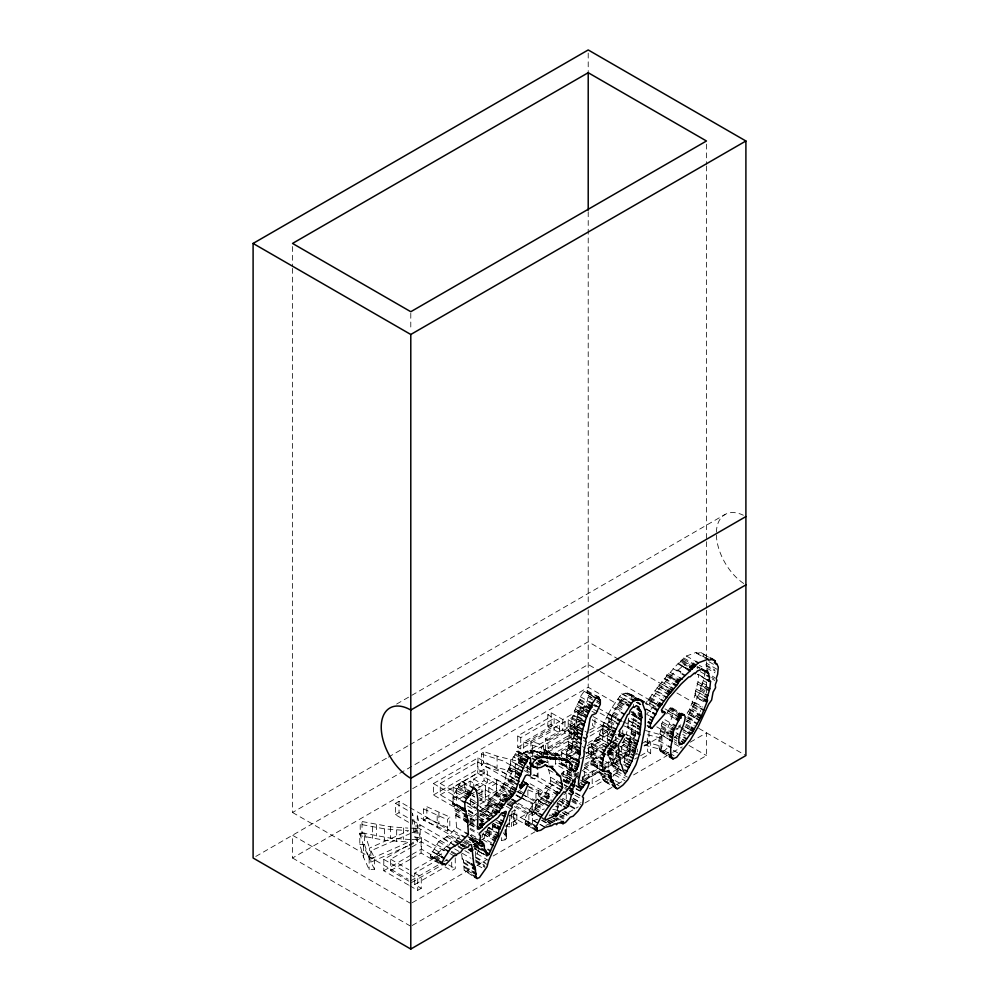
<?xml version="1.0" encoding="UTF-8"?>
<svg xmlns="http://www.w3.org/2000/svg" width="999" height="999" viewBox="0 0 999 999"><rect width="100%" height="100%" fill="white"/><g stroke="black" fill="none" stroke-linecap="round" stroke-linejoin="round"><path stroke-width="0.75" stroke-dasharray="5 3.75" d="M523.089 762.387L513.886 757.067L516.408 751.385L518.244 751.123L518.731 751.935L518.931 767.482L517.994 768.88L515.272 767.994L513.636 768.93L507.892 780.531L513.149 783.566M518.281 773.676L509.078 768.356L507.155 771.365L504.433 782.192L502.797 786.051L500.961 787.449L500.961 788.998L510.164 794.305M629.795 762.324L623.226 758.528L627.185 749.325L627.185 746.415L628.121 745.641L631.043 734.128L633.378 719.804L632.979 711.688L637.399 714.073M471.903 875.486L464.185 870.241L463.299 859.889M573.863 759.065L566.158 754.27L568.381 745.841C568.781 730.893 571.216 715.521 578.533 702.322L579.969 700.399L580.357 696.69L584.128 691.32L586.65 690.371L595.841 695.679M592.22 698.114L588.286 695.828L588.473 693.256L587.037 692.831L587.337 690.771M506.368 838.548L506.505 825.561L506.368 838.548L505.044 839.822L501.66 840.496L497.777 839.847M615.646 717.969L608.129 714.385L602.784 725.411L599.313 734.327L599.812 734.839L594.567 740.559L591.296 746.216L593.131 747.215L591.096 751.81L590.609 759.814L598.488 764.372M674.525 718.356L666.633 713.81L668.069 711.088L669.005 711.176L668.768 709.44L670.104 707.866L672.427 708.116L673.363 709.927C673.201 719.779 664.61 727.959 667.582 737.961M703.521 698.476L695.042 693.693L697.964 681.942L698.713 674.6L697.377 674.288L705.257 678.833M578.034 731.131L575.412 729.607L574.675 727.809L575.811 725.898L578.334 711.413L580.157 708.229L584.128 706.693L587.337 700.836L588.286 695.828M568.98 782.03L566.358 780.506L567.494 778.196L566.545 777.484L568.181 766.932M461.85 809.452L452.659 804.145L452.51 802.684L462.35 807.617M607.842 779.944L600.948 775.386L601.148 773.738L599.125 771.653L599.125 766.62M479.67 811.575L484.677 807.367L484.877 805.768L487.012 805.569L493.581 809.365M563.136 775.224L563.636 771.39L575.461 778.221M599.999 769.355L590.809 764.048L591.296 760.214M665.759 690.097L658.666 686.001L666.433 676.485L666.633 675.062L670.304 672.364L678.221 663.336L680.444 662.287L688.336 666.832M611.076 731.855L607.142 729.582L608.129 726.273L607.142 724.5L610.901 719.18L615.659 707.916L617.282 706.98L618.468 703.321L621.64 699.662L626.897 702.697M618.868 766.932L616.008 772.826L612.812 776.498M680.843 671.54L676.985 670.054L669.405 677.11L656.73 691.683L649.612 703.171L650.349 705.669L653.271 705.631L653.071 707.005L646.753 713.885M513.848 785.052L508.591 782.017L508.791 780.706L507.892 780.531M703.646 701.685L696.778 697.489L699.799 693.181L701.236 685.314L702.122 684.802L706.068 687.075M570.017 760.564L571.94 745.903L576.485 747.839M716.995 669.268L706.48 663.199L705.794 667.544L714.984 672.851M628.883 755.856L621.003 751.298L623.226 741.782L624.862 737.699L632.742 742.257M572.539 745.554L572.14 743.668L574.375 735.239L573.776 732.329L575.412 729.607M680.444 662.287L680.444 661.251L686.438 656.018L696.141 652.422L704.02 656.98L703.259 654.133L700.936 652.572L696.778 653.371L696.141 652.422M536.95 814.572L533.041 811.463L534.128 809.115L538.985 801.111L552.097 784.964L553.284 785.714L557.442 780.619M619.48 766.882L610.901 761.937L609.665 757.841L608.528 756.955L618.269 761.962M668.131 739.023L659.952 733.953L661.788 723.526L663.91 719.155L671.803 723.701M666.82 755.356L660.252 751.56C658.079 746.153 658.691 739.972 660.252 734.465M636.013 727.384L628.121 722.839L628.821 717.294L636.7 721.852M487.25 864.522L475.424 857.691L479.383 848.263M702.122 684.802L705.094 673.601L704.357 671.565M491.558 814.66C490.809 812 498.651 800.411 491.171 806.081L489.935 805.993L486.063 810.913L477.26 817.881M534.415 829.457L525.224 824.15L525.424 821.116L524.475 819.542L529.083 810.201L546.603 786.25L547.489 786.363L549.825 783.366L550.761 780.706L550.461 777.16L548.638 769.767L546.703 767.594M453.146 802.309L452.959 795.741L457.117 788.536L458.404 788.024L467.594 793.331M609.665 732.067L606.006 738.761L606.743 739.36M628.121 722.839L627.934 727.984L626.098 734.527L633.978 739.073M478.359 843.443L473.101 840.409L472.502 838.636L477.759 841.67M481.868 837.624L483.841 832.142M695.017 717.669L687.125 713.124L689.46 709.665L695.641 693.918L695.042 693.693M507.055 796.003L504.433 794.48L500.961 797.277L499.875 799.45L505.831 803.458M542.844 763.273L540.422 761.413L541.008 759.527L538.985 759.327L545.554 763.124M509.078 768.356L513.436 756.593L522.639 761.9M567.295 755.269L566.545 757.529L575.749 762.836M557.205 810.214L558.291 806.942L558.291 801.248M631.043 698.176L632.08 695.004L630.844 695.142L630.656 694.23L629.707 694.892L629.02 693.518L627.384 693.144L621.64 693.781L612.187 707.23L608.528 713.636L609.065 714.185M452.659 804.145L453.346 803.458L454.046 804.145L454.533 808.428L455.482 809.365L454.982 810.738L462.05 814.822M644.367 745.054L660.888 749.45L660.888 738.074L661.962 735.102L644.967 730.356M660.888 749.45L661.962 746.478L661.962 735.102M491.82 843.044L483.941 838.486L488.099 828.034L494.667 831.83M654.994 709.14L645.791 703.833L645.791 703.034L658.666 686.001M483.928 854.37L474.737 849.063L474.138 843.805L472.502 841.832L473.101 840.409M508.591 782.017L514.385 776.223L516.008 777.734M692.582 720.391L687.324 717.357L697.077 697.889M617.045 760.851L613.423 767.394L621.316 771.94M440.222 863.086L431.031 857.779L430.332 855.831L432.167 851.523L439.235 855.369M500.574 800.424L497.552 805.369M563.636 771.39L561.301 774.163L572.34 780.531M676.585 729.607L679.857 726.698L681.88 723.064M458.404 788.024L458.204 786.65L461.663 781.33L469.967 785.788M480.731 821.952L482.205 819.055L484.877 820.191M432.654 851.585L438.648 841.72L448.601 835.751L456.568 827.597L455.681 815.147L456.368 813.885L455.482 811.026M500.062 805.968L490.871 800.649L490.122 798.738L492.057 798.076L495.716 793.056L497.352 792.682L500.961 788.998M577.097 736.5L577.709 729.707L573.988 726.86L547.952 740.696L547.952 752.072L573.988 738.236L573.988 726.86M431.031 857.779L432.654 856.842L433.554 857.979L442.107 849.038L444.642 848.438M474.737 849.063L477.06 847.726L478.696 844.093M549.125 815.946L549.825 814.747L553.758 817.02M677.772 733.84L674.263 738.436L676.885 739.959M410.539 833.416L370.829 850.798L374.588 857.866L374.588 869.242L369.143 869.592L363.461 857.092L359.802 844.617L359.802 833.241L364.473 832.991L364.473 844.367L369.53 859.477L408.678 842.07L384.603 840.259L360.227 835.676L360.227 824.3L362 821.528L390.434 826.76L407.829 828.096M360.227 835.676L362 832.904L362 821.528M456.168 840.346L457.704 837.974L459.34 837.724L463.286 839.997M609.065 756.643L607.829 753.021L608.129 750.499L606.942 750.736L616.146 756.043M487.012 805.569L488.836 801.822L490.871 800.649M523.201 759.877L520.566 758.353L520.566 757.279C523.776 748.75 535.002 748.888 540.821 754.507M448.801 845.466L451.323 841.895L454.533 840.496M465.334 871.702L467.657 870.703L469.68 867.931M559.477 763.736L561.5 762.786L562 764.622L563.636 764.759L565.259 762.736M678.221 670.029L682.579 666.196L683.266 666.882L685.489 664.173L689.847 662.512L692.419 663.598M514.148 778.608L503.359 772.377L481.431 765.409L481.431 754.033L483.541 751.46L497.102 756.156L522.452 762.437M481.431 765.409L483.541 762.836L483.541 751.46M541.458 757.642L541.458 747.689L543.543 745.192L530.906 741.295L530.906 752.672L537.924 754.844M535.564 751.473L538.985 752.185L540.422 751.36L541.758 752.409L545.367 751.648L551.935 755.431M660.252 751.56L660.888 750.848L667.469 754.632M447.39 831.056L447.39 819.679L449.812 817.082L426.848 806.717L423.638 808.965L423.638 820.354L447.39 831.056L449.812 828.458L449.812 817.082M467.457 826.685L474.338 820.029M660.888 750.848L661.188 752.097L664.859 750.449L668.793 752.722M664.859 750.449L666.995 748.326M512.25 786.425L509.478 791.57L504.932 795.229L504.433 794.48M477.26 813.086L470.179 818.718L470.379 820.204L475.636 823.238M602.584 776.91L602.934 779.32L605.307 781.905L608.528 779.769M621.64 699.662L622.34 700.636L624.462 698.838L627.097 700.349M569.817 782.741L568.181 784.028L569.13 782.055L567.981 780.594L566.358 780.506M423.638 820.354L426.848 818.106L426.848 806.717M525.224 824.15L528.883 823.463L533.241 820.541L538.985 823.688M481.268 846.428L469.43 839.61L469.43 838.81L472.015 837.087L478.583 840.883M511.451 812.112L514.822 809.914L516.845 812.437L516.845 823.813L509.328 826.91L507.23 826.56L507.23 822.302M514.822 809.914L514.822 821.29L511.451 823.488L507.904 823.139M396.64 704.07L724.999 514.497M292.52 268.369L292.52 812.474L387.025 757.916M388.386 757.13L408.628 745.441M409.99 744.667L588.211 641.77L619.118 659.615M255.794 856.443L588.211 664.522L598.988 670.754M410.789 903.521L292.52 835.239L292.52 858.004L411.338 789.41M412.687 788.623L588.211 687.287L624.5 708.241M551.198 712.799L551.111 728.021L547.814 726.123L547.814 714.747L551.198 712.799L562.824 719.517L587.762 705.132M408.554 822.277L395.479 814.734L395.479 803.346L399.026 801.298L408.441 806.73M461.251 811.051L433.416 794.979L433.416 783.591L477.972 757.879L516.158 779.932M517.719 735.926L520.741 737.674L554.133 718.393L559.452 721.465L559.452 732.841L554.133 729.769L520.741 749.05L517.719 747.302L517.719 735.926L551.111 716.645L547.814 714.747M460.514 806.518L440.247 794.829L440.247 783.441L477.709 761.825L511.963 781.593M547.814 726.123L551.198 724.175L562.824 730.893L583.816 718.781M395.479 814.734L399.026 812.686L411.126 819.667M523.688 742.12L532.392 745.291L532.392 756.68L523.688 753.496L523.688 742.12L559.452 721.465M433.416 794.979L477.972 769.255L515.172 790.733M517.719 747.302L551.111 728.021M530.906 741.295L564.947 721.64L571.178 725.237L571.178 736.613L545.354 750.274L547.952 752.072M578.708 732.654L574.6 734.839L568.194 731.143L568.194 719.767L584.802 710.177M462.699 796.802L456.468 800.399L453.184 798.501L453.184 787.112L484.065 769.292L487.35 771.178L487.35 782.567L477.447 788.286M440.247 794.829L477.709 773.201L509.328 791.458M453.184 787.112L456.468 789.01L470.179 781.093L481.943 787.886L481.943 799.275L479.445 800.711M473.726 789.01L473.726 779.045L487.35 771.178M523.688 753.496L559.452 732.841M530.906 752.672L564.947 733.016L571.178 736.613M568.194 731.143L580.968 723.776M453.184 798.501L465.272 791.52M474.662 786.088L484.065 780.669L487.35 782.567M522.352 759.902L521.753 760.251L520.566 758.353M544.405 753.945L544.405 749.687L577.097 730.806M470.704 794.38L474.45 792.219M475.699 791.495L481.943 787.886M473.726 779.045L485.489 785.838L496.653 779.395L511.5 787.974M544.405 749.687L547.215 751.31L580.431 732.13M478.821 793.493L485.239 789.784L506.393 802.01M498.039 804.47L488.786 799.125L488.786 787.736L496.391 783.341L511.001 791.782M555.432 758.391L555.432 752.709L576.623 740.471M589.86 732.829L603.096 725.187L611.138 729.832M553.558 755.781L577.097 742.182M561.488 756.767L561.488 752.509L579.17 742.294M590.034 736.026L602.659 728.733L607.642 731.605L607.642 741.558M470.704 798.651L470.704 805.768L478.196 801.435M477.647 792.694L485.489 797.227L496.653 790.783L510.152 798.576M544.405 761.063L547.215 762.687L551.198 760.389M559.178 755.781L577.772 745.042M408.591 885.077L383.803 870.766L383.803 859.39L407.942 845.454M409.278 844.679L421.353 837.711L444.83 851.26M480.107 804.133L485.239 801.173L497.14 808.041M488.786 799.125L496.391 794.729L503.596 798.8M561.488 752.509L566.458 755.381L575.299 750.274M607.642 731.605L588.698 742.544L588.698 753.92L583.716 751.048M555.432 759.814L555.432 764.085L559.403 761.787M566.021 757.966L575.299 752.622M587.212 745.741L603.096 736.563L603.096 725.187M408.841 881.13L390.634 870.616L390.634 859.24L410.502 847.764M411.825 847.002L421.091 841.658L441.895 853.67L411.438 871.24M599.35 757.155L596.828 758.616L591.508 755.544L591.508 744.168L610.451 733.229M575.674 753.408L569.355 757.055L574.6 760.077M569.068 759.515L576.648 755.132M587.512 748.863L602.659 740.109L605.157 741.545M585.963 753.508L593.543 749.138L593.543 760.514L584.702 765.621M591.508 744.168L596.828 747.24L605.669 742.132M383.803 870.766L410.626 855.281M411.963 854.507L421.353 849.088L438.299 858.878M561.488 763.885L566.458 766.757L571.515 763.835M580.357 758.74L584.14 756.555M588.698 753.92L602.584 745.903M586.126 756.668L603.334 746.728M612.599 741.37L617.894 738.323M390.634 870.616L410.502 859.152M411.825 858.391L421.091 853.034L439.298 863.548M585.776 758.953L588.311 757.492L593.543 760.514M591.508 755.544L599.088 751.173M584.777 764.235L600.686 755.044M607.317 751.211L616.608 745.853M621.915 742.794L629.87 738.199L633.878 740.509M606.93 752.784L615.771 747.677L615.771 736.3M584.328 767.744L597.09 760.376L597.09 771.752L584.328 779.12L584.328 767.744L592.195 772.277L599.85 767.869M606.755 754.794L613.136 751.111L613.136 762.487L604.195 767.644M620.391 746.915L629.432 741.695L632.067 743.206M578.171 772.627L574.2 774.924L555.432 764.085M583.478 769.567L598.039 761.163M607.305 755.818L619.218 748.938M573.975 776.335L575.811 775.274L576.298 776.36L577.434 776.223M590.809 764.048L594.967 764.784L597.09 763.561L597.689 765.908M509.328 815.534L516.845 812.437M522.952 798.676L532.255 804.045L535.801 801.997L535.801 813.386L532.255 815.434L508.853 801.835M414.735 873.138L421.266 876.91L421.266 888.298L414.735 884.527L414.735 873.138L439.885 858.616M582.117 777.147L598.039 767.956M604.67 764.123L615.284 758.004M620.591 754.944L629.87 749.575L633.878 751.885M582.292 780.843L582.292 777.996L588.823 774.225L588.823 779.919M605.619 761.5L608.241 763.024L619.73 756.393M617.819 749.912L624.375 753.708L630.844 749.974M641.733 743.681L647.652 740.271L650.674 742.02L650.674 753.396L640.009 759.565M620.391 758.303L616.508 760.539L616.508 749.163M621.678 757.554L629.432 753.071L629.432 741.695M586.65 778.983L602.659 769.742M603.995 768.968L629.333 754.332M644.005 745.866L650.674 742.02M410.789 880.768L439.148 864.397M444.543 861.275L447.252 859.714M472.902 844.904L478.296 841.782M479.657 841.008L494.505 832.429M505.307 826.198L551.211 799.699M578.209 784.103L582.267 781.767M583.616 780.981L599.812 771.628M601.173 770.853L629.52 754.482M644.367 745.903L668.681 731.88M678.134 726.423L680.831 724.862M686.226 721.74L698.376 714.722M411.438 882.629L441.895 865.047M473.264 846.89L475.636 845.529L475.636 856.905L472.09 858.953M514.323 806.58L528.871 814.984L532.417 812.936L532.417 824.312L528.871 826.36L510.364 815.671M563.886 794.58L566.246 793.206M414.735 884.527L445.179 866.945L451.71 870.716L455.257 868.668L455.257 857.292M604.957 773.451L604.957 776.298L592.195 783.666L592.195 772.277M613.349 771.453L619.73 767.769M629.545 762.1L624.375 765.084L624.375 753.708M634.727 759.115L637.312 757.617M640.559 755.744L647.652 751.648L650.674 753.396M589.323 788.823L606.655 778.808M613.336 774.962L621.328 770.341M409.89 885.826L417.719 890.346L421.266 888.298M412.15 902.746L470.204 869.23M476.948 865.334L486.401 859.877M493.156 855.981L535.014 831.805M545.816 825.574L578.209 806.867M584.964 802.971L611.975 787.374M617.37 784.265L622.777 781.143M633.566 774.912L667.332 755.419M672.727 752.297L682.18 746.84M690.284 742.17L706.48 732.816L706.48 755.569L412.15 925.511M568.194 719.767L574.6 723.463L580.082 720.541M545.354 750.274L545.354 738.898L571.178 725.237M577.41 736.463L577.41 725.087L580.107 723.663M589.56 730.032L594.967 727.172L594.967 715.796M444.83 847.464L447.477 846.128M534.328 813.061L544.28 808.915M547.489 752.871L549.525 751.935L549.825 753.646L553.284 752.896L557.23 755.182M411.963 832.804L417.632 830.319L416.196 828.296L409.228 828.134M374.588 869.242L370.829 862.174L407.704 846.041M409.115 845.416L417.632 841.695L417.632 830.319M369.53 859.477L369.53 848.101L408.678 830.693L384.603 828.883L360.227 824.3M533.728 820.654L537.524 819.242M469.43 839.61L472.502 838.636M607.142 729.582L610.551 729.67M554.932 755.381L557.442 754.844L561.388 757.117M553.284 752.896L558.441 755.194M359.802 833.241L363.461 845.716L369.143 858.216L374.588 857.866M359.802 844.617L364.473 844.367M415.072 825.998L420.179 825.998L420.179 837.374L415.072 837.374L412.487 824.537L412.487 813.161L415.072 825.998L415.072 837.374M362 832.904L390.434 838.149L410.626 839.547M412.013 839.572L416.196 839.672L417.632 841.695M626.985 700.062L624.462 698.838M611.588 762.337L611.987 765.246L620.367 769.854M530.494 777.959L538.049 778.97L538.049 769.005M532.792 775.411L537.225 776.048L538.049 778.97M527.872 786.151L538.623 790.721L552.847 794.592M555.569 806.455L558.291 806.942M515.334 775.199L515.334 763.823L521.403 764.997M528.196 789.859L535.963 793.231L551.336 797.664M552.809 809.34L555.744 809.914M483.541 762.836L497.102 767.532L516.508 772.564M660.888 738.074L647.302 734.665L647.302 746.053M644.967 741.733L661.962 746.478M532.392 745.291L541.458 747.689M524.088 795.516L544.418 803.895M481.431 754.033L503.359 761.001L518.194 769.567M520.192 797.364L535.963 804.62L544.193 807.279M492.295 826.822L496.478 828.258M700.486 689.46L706.655 693.019M423.638 808.965L447.39 819.679M426.848 818.106L449.812 828.458M622.752 721.653L635.564 727.097L635.564 738.473M625.599 734.24L634.14 737.874M492.907 823.601L495.579 824.724M484.877 831.568L492.907 834.977M624.15 725.948L634.115 730.219L634.115 741.595M625.574 737.936L632.692 740.983M481.993 833.89L489.51 837.249L489.51 827.297M598.376 708.229L615.846 718.069M600.037 713.074L615.784 721.827M516.508 791.508L522.827 794.854M516.083 795.167L518.818 796.628M700.936 652.572L708.828 657.117M703.259 654.133L708.516 657.167M696.778 653.371L704.67 657.916M709.115 661.8L714.36 664.834M705.794 664.735L714.984 670.054M706.081 665.883L715.284 671.191M686.438 656.018L694.317 660.576M699.288 665.334L701.91 666.845M683.716 657.941L691.595 662.487M697.677 666.633L700.311 668.144M699.6 668.319L696.977 666.795L697.439 669.043M683.466 659.165L691.345 663.723M712.237 676.123L714.872 677.634M682.08 659.964L689.959 664.522M711.663 677.397L714.297 678.908M681.68 660.764L689.572 665.322M700.299 671.69L705.556 674.725M712.237 679.033L714.872 680.556M680.444 661.251L688.336 665.809M698.713 674.6L705.282 678.396M678.221 663.336L687.412 668.656M703.458 677.909L706.093 679.432M682.579 666.196L686.513 668.468M683.266 666.882L687.212 669.155M678.221 664.085L687.412 669.392M703.758 680.881L706.393 682.404M702.122 682.692L707.379 685.726M676.985 670.054L680.918 672.327M697.964 681.942L705.856 686.5M673.001 668.581L680.881 673.139M701.236 685.314L705.182 687.587M696.977 683.541L706.181 688.86M700.736 688.061L707.304 691.857M670.304 672.364L678.184 676.922M699.799 690.609L703.746 692.881M696.041 688.885L703.92 693.443M668.468 673.651L676.348 678.209M699.799 693.181L702.422 694.692M667.582 674.737L675.461 679.295M695.341 690.833L703.234 695.379M670.304 676.598L675.549 679.632M666.633 675.062L674.525 679.607M669.405 677.11L674.662 680.144M666.433 676.485L674.325 681.043M694.555 695.004L702.434 699.562M664.859 678.433L672.739 682.979M696.778 697.489L703.346 701.286M664.11 678.858L671.99 683.416M665.946 681.805L671.203 684.839M661.638 681.892L669.517 686.438M694.954 702.497L702.834 707.042M662.824 684.627L668.081 687.662M620.466 660.389L668.581 688.074M676.91 692.981L701.111 706.942M691.982 703.408L701.173 708.716M694.005 704.695L700.574 708.491M658.865 684.802L666.745 689.36M658.116 686.088L666.008 690.634M692.719 705.893L700.611 710.439M692.719 706.98L700.611 711.525M657.03 687.749L666.233 693.056M691.982 708.778L699.862 713.336M689.46 708.865L698.651 714.173M689.46 709.665L698.651 714.972M657.429 691.283L662.687 694.317M654.907 690.634L663.311 695.479M688.261 711.375L696.153 715.933M655.594 693.381L663.486 697.926M689.647 713.261L696.228 717.057M688.96 714.522L695.529 718.318M651.735 694.23L659.627 698.788M687.824 716.67L694.392 720.454M672.427 708.116L678.995 711.912M670.104 707.866L676.673 711.663M673.363 709.927L677.31 712.2M686.613 717.619L693.181 721.415M670.304 708.316L676.872 712.112M650.149 697.377L658.041 701.922M669.205 708.378L677.097 712.936M649.812 698.264L657.692 702.809M668.768 709.44L677.11 714.198M686.438 719.692L693.006 723.488M648.713 698.888L656.605 703.446M600.299 671.515L656.942 704.22M665.034 708.878L677.16 715.883M686.325 721.178L694.38 725.823M698.726 728.333L745.903 755.569M651.048 701.261L656.306 704.295M668.069 711.088L675.961 715.646M648.026 700.087L655.906 704.645M667.582 712.811L675.461 717.357M649.612 703.171L656.181 706.967M686.026 724.138L689.959 726.423M653.271 705.631L655.893 707.155M685.826 725.349L689.76 727.622M630.656 694.23L634.715 696.515M629.02 693.518L634.278 696.553M645.791 703.034L654.994 708.341M627.384 693.144L633.953 696.94M685.601 726.872L689.535 729.145M629.707 694.892L633.653 697.165M684.877 726.685L688.823 728.958M625.162 693.056L633.041 697.614M637.612 701.972L640.247 703.483M679.857 726.698L686.425 730.494M622.827 693.943L629.395 697.739M637 702.472L640.933 704.745M621.64 693.781L629.532 698.326M636.226 702.309L640.172 704.582M683.965 730.094L686.588 731.618M681.043 728.758L686.301 731.792M646.291 708.928L651.548 711.962M646.49 709.377L651.748 712.412M682.979 731.705L686.912 733.978M669.605 724.263L672.24 725.786M673.551 726.548L678.808 729.582M619.417 696.49L627.297 701.036M663.024 722.352L670.903 726.91M682.754 734.377L685.389 735.888M646.703 714.297L649.325 715.821M622.34 700.636L626.273 702.909M661.788 723.526L669.667 728.071M618.181 698.751L626.061 703.296M676.073 732.742L682.642 736.538M617.282 699.263L625.174 703.808M619.805 701.748L625.062 704.782M661.288 725.811L669.18 730.369M619.617 702.434L626.186 706.231M661.688 727.235L669.567 731.792M676.086 735.501L681.343 738.536M618.468 703.321L625.049 707.117M661.388 728.321L669.268 732.879M631.468 711.513L636.725 714.547M666.882 732.292L669.517 733.815M674.762 736.85L677.397 738.373M631.218 712.125L637.936 715.996M656.755 726.86L668.843 733.853M674.225 736.95L676.91 738.498M689.01 745.491L706.48 755.569M633.566 714.035L637.512 716.308M617.981 705.494L624.55 709.29M660.501 730.207L668.381 734.764M632.142 714.185L637.399 717.22M632.979 714.897L636.925 717.17M631.256 714.235L636.5 717.27M660.701 731.293L668.581 735.851M633.179 715.584L637.112 717.856M674.138 739.572L676.773 741.096M617.282 706.98L623.863 710.776M615.659 707.916L620.903 710.951M587.037 691.52L593.618 695.316M674.15 741.745L676.773 743.268M632.979 718.381L636.925 720.654M659.952 733.953L667.844 738.511M588.473 693.256L592.419 695.541M587.037 692.831L592.295 695.866M612.187 707.23L620.067 711.788M584.128 691.32L593.319 696.628M633.378 719.804L637.312 722.09M674.362 743.756L682.242 748.313M588.873 695.941L591.508 697.464M596.765 700.499L600.699 702.772M597.477 701.148L600.112 702.659M632.479 722.04L636.425 724.312M628.121 720.154L636.013 724.7M588.473 697.489L595.054 701.286M596.366 702.047L600.312 704.32M613.823 712.125L620.391 715.921M628.621 720.666L635.189 724.462M612.936 712.974L619.505 716.77M632.479 724.787L635.114 726.298M658.865 740.646L666.745 745.192M594.929 704.869L598.876 707.142M612.487 714.784L617.744 717.819M580.357 696.69L589.56 701.997M673.326 750.311L678.583 753.346M593.906 704.632L599.163 707.667M608.528 713.636L616.408 718.194M591.708 704.382L597.04 707.454M608.129 714.385L616.008 718.93M627.584 726.298L635.464 730.843M579.77 699.15L588.96 704.457M627.934 727.984L635.814 732.529M579.969 700.399L589.16 705.719M631.343 730.806L635.289 733.091M593.706 709.427L598.763 712.349M610.901 719.18L614.847 721.453M670.104 753.483L674.05 755.756M606.942 717.519L614.822 722.077M663.91 750.536L667.856 752.809M578.533 701.46L587.724 706.768M631.043 732.242L635.289 734.864M578.533 702.322L587.724 707.629M659.265 748.875L667.145 753.421M609.465 720.866L614.722 723.9M630.844 733.216L637.424 737M662.824 751.61L666.77 753.895M584.128 706.693L586.75 708.204M592.007 711.238L595.953 713.523M631.043 734.128L636.301 737.162M659.952 750.699L666.52 754.495M609.265 722.24L615.834 726.036M577.197 704.457L586.388 709.777M581.356 707.554L583.978 709.065M584.053 709.452L580.357 707.317L580.157 708.229L583.853 710.364M576.448 705.981L585.651 711.288M604.17 722.489L612.05 727.047M593.044 716.533L612.399 727.534M579.42 708.953L584.677 711.987M608.129 726.273L612.075 728.546M579.42 710.202L584.677 713.236M626.173 737.424L632.742 741.221M603.284 724.899L611.163 729.445M575.412 709.153L584.615 714.46M602.784 725.411L610.664 729.957M578.334 711.413L583.591 714.447M629.12 740.734L633.054 743.006M592.432 720.079L608.891 729.57L608.891 718.194M629.02 741.645L631.643 743.156M574.375 710.551L583.566 715.858M578.334 712.949L582.28 715.222M612.399 732.617L616.333 734.889M624.462 739.809L632.355 744.367M577.934 713.748L581.88 716.021M628.821 743.356L631.443 744.879M602.035 728.521L609.927 733.079M628.321 743.868L630.956 745.391M615.347 737.237L619.28 739.51M623.226 741.782L631.106 746.34M628.321 744.954L630.956 746.478M601.148 729.607L609.04 734.165M577.634 716.271L582.892 719.305M628.121 745.641L630.756 747.165M576.898 716.695L580.844 718.968M573.289 715.184L582.479 720.491M623.226 744.13L631.131 748.688M607.317 735.689L617.832 741.758M626.985 747.389L630.931 749.662M576.498 718.356L580.444 720.629M622.627 745.329L630.519 749.887M577.197 719.205L581.131 721.49M635.214 752.659L639.223 754.969M572.29 717.757L581.493 723.064M627.185 749.325L631.131 751.61M632.442 752.359L636.388 754.645M613.311 741.545L617.257 743.83M599.313 734.327L607.205 738.873M599.812 734.839L607.117 738.885M612.487 741.982L616.508 744.305M617.844 745.079L621.865 747.402L621.865 744.555M572.14 718.98L581.343 724.287M626.498 750.361L630.431 752.634M612.574 742.544L616.508 744.829M613.311 743.144L617.257 745.429M621.89 748.788L629.77 753.333M612 744.043L617.257 747.077M625.799 752.871L629.745 755.144M577.41 725.087L579.77 726.448M597.976 737.274L605.869 741.82M611.775 745.379L617.457 748.738M610.689 745.629L617.257 749.425M570.704 722.727L579.907 728.034M610.264 745.679L616.833 749.462M575.811 725.898L578.433 727.409M585.002 731.206L587.637 732.729M625.249 754.445L629.195 756.718M610.064 746.59L616.633 750.386M575.412 726.922L578.034 728.446M596.303 739.035L604.183 743.593M570.516 724.949L579.707 730.269M609.178 747.677L617.057 752.222M574.675 727.809L578.608 730.082M609.378 748.301L617.257 752.859M620.104 754.507L628.109 759.003M607.517 747.864L619.692 754.894M594.567 740.559L603.771 745.866M624.163 757.754L628.109 760.039M570.017 727.921L579.22 733.241M608.453 749.999L616.333 754.557M608.129 750.499L616.008 755.057M574.375 731.755L578.309 734.028M583.566 737.062L586.201 738.586M573.776 732.329L577.722 734.602M582.979 737.637L585.601 739.16M608.329 752.272L616.208 756.83M593.131 744.068L601.011 748.626M623.588 761.713L627.522 763.985M607.829 753.021L615.721 757.567M569.617 731.53L578.821 736.837M574.375 735.239L576.997 736.763M583.566 740.546L586.201 742.07M569.13 732.667L578.321 737.974M623.613 764.635L626.236 766.158M591.296 746.216L599.7 751.011M608.528 756.955L617.719 762.274M573.476 737.637L577.422 739.922M593.543 749.138L588.311 746.116L588.311 757.492M573.776 738.161L576.935 739.934L576.935 728.558M592.582 749.013L599.163 752.809M609.465 758.765L618.668 764.073M569.13 736.9L578.321 742.207M613.136 762.487L619.692 766.27M573.189 741.246L577.122 743.518M582.38 746.553L585.014 748.076M591.096 751.81L598.988 756.368M611.588 764.447L620.791 769.754M591.495 753.471L599.388 758.029M611.987 765.246L622.502 771.315M568.381 741.608L577.584 746.927M616.845 771.016L627.36 777.085M590.409 756.218L598.289 760.763M571.94 745.903L575.886 748.176M568.181 744.305L577.385 749.612M590.809 757.592L598.688 762.137M572.34 747.552L576.286 749.837M616.008 772.826L625.212 778.134M568.381 745.841L577.584 751.148M567.794 746.99L576.985 752.297M567.981 747.951L577.185 753.271M614.51 774.712L625.024 780.781M594.967 764.784L597.589 766.308M592.882 764.847L599.45 768.643M591.995 764.672L599.875 769.23M604.57 773.251L607.205 774.774M615.047 780.556L621.615 784.352M599.125 771.653L607.005 776.198M566.895 753.621L576.098 758.928M601.148 773.738L606.405 776.772M597.09 771.752L604.957 776.298M566.158 754.27L575.349 759.59M600.948 775.386L607.517 779.183M616.408 784.315L619.043 785.838M602.934 779.32L609.515 783.116M571.328 761.313L573.963 762.836M606.543 781.543L609.178 783.054M555.432 752.709L562.137 756.58M603.796 780.719L609.053 783.753M605.307 781.905L610.564 784.939M554.42 753.895L557.055 755.419M582.142 770.379L588.823 774.225M549.525 751.935L556.093 755.719M550.961 754.02L553.583 755.531M549.825 753.646L552.447 755.157M544.767 752.334L550.024 755.369M542.844 752.072L549.413 755.868M561.5 762.786L570.704 768.106M540.422 751.36L546.99 755.157M563.636 764.759L568.893 767.794M541.758 752.409L547.015 755.456M562 764.622L572.514 770.691M558.778 763.336L571.303 770.566M538.985 752.185L542.919 754.457M537.1 751.498L542.357 754.532M568.181 769.617L572.127 771.89M573.438 772.652L580.007 776.448M582.292 777.996L584.315 779.17M533.241 750.474L539.81 754.27M582.38 779.07L585.002 780.594M567.295 770.704L579.12 777.534M529.77 750.586L538.973 755.893M567.494 772.364L578.009 778.433M580.544 780.132L583.179 781.643M566.895 773.501L573.463 777.297M527.047 751.073L536.251 756.38M541.008 759.527L548.901 764.085M525.611 751.448L534.815 756.755M567.095 775.511L572.352 778.546M539.01 759.752L544.268 762.786M561.8 773.076L573.626 779.907M539.585 760.651L543.518 762.924M540.422 761.413L543.044 762.936M537.874 760.289L543.131 763.323M538.386 761.163L543.643 764.198M566.545 777.484L570.491 779.757M523.389 753.184L527.335 755.469M538.049 761.713L541.995 763.985M561.925 775.549L571.128 780.856M518.244 751.123L527.435 756.443M518.731 751.935L525.312 755.719M536.463 762.162L540.409 764.447M566.358 779.645L570.292 781.93M575.549 784.964L579.82 787.424M536.463 762.849L540.409 765.134M548.638 769.767L555.207 773.551M516.408 751.385L525.611 756.693M518.543 752.846L525.112 756.643M575.549 785.813L579.632 788.124M535.227 763.111L539.173 765.384M563.311 779.208L571.191 783.765M563.811 779.844L571.69 784.39M518.244 754.557L524.812 758.353M563.311 780.581L569.88 784.377M515.372 753.583L524.575 758.903M562.774 780.843L570.654 785.389M576.073 788.573L580.007 790.846M576.086 789.048L578.721 790.559M520.566 757.279L523.201 758.79M515.072 754.844L524.275 760.152M522.627 760.639L518.244 758.503L521.94 760.639M564.01 784.415L569.268 787.449M550.461 777.16L559.665 782.479M564.31 785.152L566.933 786.675M575.761 792.856L581.018 795.891M555.806 781.792L558.441 783.316M565.009 787.1L567.632 788.623M575.586 793.268L580.844 796.303M518.931 761.188L521.565 762.712M526.823 765.746L530.756 768.019M555.519 783.216L558.141 784.739M564.71 788.536L567.345 790.047M550.761 780.706L559.964 786.013M518.543 762.449L525.112 766.245M526.423 766.995L530.369 769.28M574.949 795.241L580.207 798.276M519.03 763.473L524.288 766.508M525.599 767.269L530.856 770.304M549.825 783.366L559.015 788.673M511.85 761.5L521.053 766.82M515.334 763.823L519.355 766.133M526.061 770.004L558.666 788.76M573.139 798.201L581.018 802.746M573.538 798.825L580.107 802.622M524.188 770.516L530.756 774.3M571.628 799.212L580.831 804.52M510.714 764.735L519.917 770.042M572.252 800.599L578.821 804.395M530.332 776.573L554.607 790.584M546.603 786.25L555.806 791.558M571.853 801.46L578.421 805.256M513.636 768.93L517.582 771.203M545.716 787.849L554.907 793.169M509.078 767.107L518.281 772.414M562.699 798.288L565.334 799.812M508.391 768.755L517.594 774.075M560.264 799L565.521 802.035M508.591 769.28L517.794 774.587M570.491 805.706L577.06 809.502M570.292 806.393L575.549 809.427M530.069 783.703L552.847 796.852M559.552 800.723L564.91 803.82M559.378 800.886L564.635 803.92M507.155 771.365L516.358 776.673M545.167 793.993L551.735 797.789M557.255 802.572L563.823 806.368M528.983 787.175L550.561 799.625M557.305 803.521L562.699 806.643L562.699 798.101M512.25 778.021L514.885 779.532M543.331 796.141L553.846 802.209M510.714 779.37L514.66 781.643M538.985 796.315L548.176 801.623M565.247 811.65L569.193 813.923M510.427 780.107L513.049 781.63M541.945 798.313L547.202 801.348M505.669 777.821L514.872 783.129M564.11 811.613L569.368 814.66M541.058 799.163L546.316 802.209M508.791 780.706L512.724 782.979M562.924 812.761L568.181 815.796M562.325 812.649L567.582 815.684M536.85 799.138L546.053 804.445M538.985 801.111L544.243 804.145M518.818 790.221L524.075 793.256M504.433 782.192L513.636 787.499M559.777 814.148L566.346 817.944M538.486 802.884L545.054 806.68M517.682 791.27L522.939 794.305M559.752 815.671L566.321 819.467M518.244 791.87L520.954 793.431M522.302 794.205L535.801 801.997M503.546 783.74L512.737 789.048M559.452 816.645L563.399 818.93M502.797 786.051L512 791.358M536.263 805.594L542.832 809.39M556.905 817.744L563.473 821.54M516.308 794.842L521.628 797.914M516.046 795.366L521.303 798.401M555.082 817.781L559.015 820.054M500.961 787.449L510.164 792.756M552.572 817.706L557.829 820.741M535.027 807.854L541.595 811.65M553.071 818.218L557.017 820.491M534.128 809.115L540.696 812.911M550.973 819.355L554.907 821.628M499.188 790.022L508.379 795.329M530.669 808.603L539.86 813.91M550.649 820.766L553.284 822.289M512.312 799.038L516.258 801.31M548.713 820.167L552.659 822.439M504.932 795.229L510.177 798.263M511.5 799.013L516.758 802.047M533.041 811.463L538.299 814.497M518.244 803.246L535.801 813.386M547.702 820.154L554.27 823.938M503.546 795.229L506.168 796.74M511.426 799.774L515.372 802.047M542.207 817.607L546.153 819.892M529.083 810.201L538.286 815.509M502.797 795.429L505.432 796.94M547.877 821.565L550.511 823.089M488.786 787.736L504.645 796.902M513.911 802.247L532.417 812.936M541.933 818.468L545.866 820.753M547.19 821.515L551.123 823.788M510.289 801.235L514.235 803.508M495.716 793.056L504.92 798.363M542.544 820.316L551.748 825.636M541.408 820.291L550.611 825.599M495.029 794.305L504.22 799.625M507.717 802.771L513.011 805.818M499.875 799.45L511.7 806.28M507.142 804.22L512.4 807.254M540.309 824.45L545.566 827.484M533.241 820.541L538.498 823.576M539.81 824.337L545.067 827.372M492.057 798.076L501.261 803.396M506.256 806.28L511.513 809.315M461.663 781.33L470.866 786.65M463.399 781.992L464.685 784.165L469.942 787.2M490.122 798.738L499.325 804.045M524.475 819.542L533.678 824.849M512.587 812.861L532.417 824.312M525.424 821.116L531.992 824.912M528.883 823.463L531.505 824.974M478.858 794.992L497.34 805.669M494.58 804.395L497.215 805.918M464.685 784.165L464.685 787.362L467.307 788.885M494.08 804.395L497.402 806.368M488.836 801.822L498.039 807.142M524.925 823.001L534.128 828.308M458.991 785.052L468.194 790.359M471.491 793.231L474.1 794.742M479.333 797.764L481.943 799.275M458.204 786.65L467.395 791.957M472.028 795.142L474.662 796.678M479.957 799.724L495.104 808.366M472.19 795.641L474.825 797.165M489.935 805.993L493.868 808.278M487.012 804.545L496.203 809.852M457.117 788.536L466.308 793.843M484.877 805.768L494.08 811.076M456.568 790.509L465.771 795.816M470.879 798.95L476.136 801.985M484.677 807.367L493.881 812.686M440.247 783.441L463.986 797.077M469.967 800.599L475.362 803.72M476.723 804.495L492.47 813.91M469.967 800.761L475.224 803.795M480.169 807.142L492.057 813.998M486.063 810.913L491.321 813.948M481.618 809.764L490.809 815.084M466.396 802.01L475.599 807.329M433.416 783.591L461.251 799.662M466.558 802.734L478.484 809.615M479.82 810.389L490.134 816.608M490.047 816.583L482.654 812.312L489.011 816.558M496.503 820.191L499.125 821.715M470.704 805.768L475.986 808.815M477.31 809.577L489.21 816.458M452.959 795.741L462.15 801.048M482.355 813.91L487.612 816.945M467.532 806.043L475.424 810.589M480.007 813.248L487.887 817.794M495.704 822.077L498.326 823.601M479.882 814.597L485.776 818.006M493.556 823.576L496.178 825.099M468.256 810.064L476.136 814.61M468.643 810.689L475.224 814.485M492.045 824.425L495.979 826.697M468.618 811.2L478.071 816.658M479.42 817.444L484.702 820.579M492.457 825.461L496.403 827.746M452.51 802.684L461.713 807.991M453.346 803.458L463.861 809.527M454.046 804.145L460.614 807.929M452.41 803.546L461.613 808.853M479.882 819.405L483.828 821.678M468.256 813.373L476.136 817.931M478.996 819.58L482.942 821.852M467.882 814.872L477.759 820.404M488.024 827.472L494.592 831.268M454.533 808.428L463.736 813.735M455.482 809.365L462.05 813.161M471.266 818.431L475.212 820.703M470.167 818.019L475.424 821.053M470.179 818.718L475.437 821.752M487.387 829.732L493.956 833.528M487.012 830.893L493.581 834.677M469.268 820.816L475.836 824.612M455.681 813.598L464.872 818.905M469.468 822.015L477.347 826.573M486.001 831.443L492.569 835.239M471.266 823.226L475.212 825.511M455.681 815.147L464.872 820.454M455.869 815.596L465.072 820.916M469.742 823.838L478.933 829.145M485.152 832.904L491.72 836.7M469.567 824.425L476.136 828.208M483.241 834.09L491.133 838.648M470.079 828.208L477.972 832.754M470.054 829.395L476.66 833.316M482.729 839.56L490.609 844.118M471.366 834.602L480.569 839.922M479.383 840.484L470.179 835.176L472.015 837.087M456.568 827.597L465.771 832.916M468.743 836.862L480.569 843.693M467.657 836.638L479.483 843.456M472.202 839.659L478.783 843.456M469.43 838.81L481.268 845.629M453.346 830.656L462.549 835.976M472.502 841.832L477.759 844.867M474.138 843.805L484.652 849.874M409.777 807.504L460.851 836.987M466.221 840.097L475.636 845.529M473.838 844.555L485.664 851.373M477.06 846.927L483.628 850.711M474.138 845.466L485.964 852.297M477.06 847.726L486.263 853.034M464.597 840.758L471.166 844.542M457.704 837.974L462.962 841.008M464.273 841.77L469.53 844.804M475.424 849.125L487.25 855.956M395.479 803.346L411.176 812.412M420.179 837.374L417.282 827.309L417.282 815.933L457.38 839.085M462.724 842.169L466.733 844.492M478.496 851.348L485.064 855.144M448.601 835.751L455.169 839.535M462.237 844.018L467.994 847.177M461.113 844.28L466.371 847.314M476.86 853.72L488.686 860.551M464.473 846.802L460.527 844.517L460.889 847.614M446.216 836.488L455.419 841.807M460.414 844.679L465.671 847.714M460.651 844.942L463.286 846.453M457.892 845.691L463.149 848.725M412.475 820.441L451.436 842.944M458.166 846.815L463.536 849.924M464.885 850.698L472.939 855.356M475.974 857.154L485.164 862.462M443.494 838.923L452.697 844.23M475.224 859.927L484.428 865.234M417.282 827.309L448.027 845.067M454.707 848.925L470.754 858.178M475.849 861.088L485.052 866.395M475.649 862L484.852 867.307M438.648 841.72L447.852 847.027M477.534 865.259L485.427 869.804M451.411 851.26L456.668 854.295M461.613 853.795L462.162 858.441L470.042 862.986M451.211 852.234L456.468 855.269M436.625 844.492L445.816 849.799M471.353 864.547L462.162 859.24L462.162 858.441M442.107 849.038L444.742 850.549M450 853.583L453.946 855.868M463.299 862.012L469.867 865.808M463.698 863.148L468.956 866.183M464.11 866.42L473.314 871.74M464.385 867.557L473.588 872.864M437.712 852.896L441.645 855.169M467.657 870.703L471.603 872.976M432.167 851.523L441.358 856.83M436.813 854.432L439.448 855.956M446.016 859.752L448.651 861.263M464.185 870.241L473.389 875.549M435.527 856.093L439.473 858.366M448.738 864.909L455.257 868.668M432.654 856.842L437.912 859.877M430.332 855.831L439.535 861.15M433.554 857.979L438.811 861.013M390.634 859.24L408.841 869.742M383.803 859.39L408.591 873.688M409.89 874.45L417.719 878.958L417.719 890.346M292.52 812.474L408.104 879.207M292.52 858.004L410.789 926.285M492.47 825.286L495.067 826.86L495.067 822.602M488.861 827.197L494.955 831.28M545.354 738.898L547.952 740.696M594.967 727.172L592.419 725.349L592.419 719.667M503.184 832.729L506.505 836.937M514.822 821.29L516.845 823.813M557.442 754.844L558.041 756.043M612.487 765.309L613.423 767.394M364.473 832.991L369.53 848.101M417.282 815.933L420.179 825.998M464.685 787.362L465.621 791.857M633.378 704.32L633.566 705.868M706.48 144.118L706.48 164.385M706.48 165.946L706.48 540.109M706.48 541.67L706.48 608.716M706.48 610.277L706.48 660.164M706.48 661.725L706.48 667.956M706.48 681.992L706.48 688.224M706.48 689.785L706.48 692.906M649 731.755L649 743.131M647.652 740.271L647.652 751.648M637.312 749.088L637.312 751.922M629.87 738.199L629.87 749.575M622.752 730.182L622.752 733.029M611.7 715.921L611.7 727.297M608.241 763.024L608.241 768.706M604.957 764.922L604.957 772.027M602.659 728.733L602.659 740.109M596.828 747.24L596.828 758.616M588.211 53.072L588.211 71.791M588.211 211.726L588.211 604.37M588.211 609.927L588.211 673.638M588.211 675.149L588.211 687.287M578.146 772.327L578.146 778.021M577.709 729.707L577.709 739.66M574.6 723.463L574.6 734.839M569.355 765.584L569.355 768.431M566.458 755.381L566.458 758.229M566.458 763.91L566.458 766.757M566.246 794.63L566.246 798.9M564.947 721.64L564.947 733.016M562.824 719.517L562.824 730.893M557.205 803.096L557.205 808.79M555.806 753.671L555.806 754.42M554.133 718.393L554.133 729.769M548.763 793.868L548.763 803.82M547.215 751.31L547.215 758.416M547.215 759.839L547.215 762.687M546.928 796.79L546.928 802.472M543.543 745.192L543.543 756.568M538.623 790.721L538.623 802.11M537.225 764.672L537.225 776.048M535.963 793.231L535.963 804.62M532.255 804.045L532.255 815.434M528.871 814.984L528.871 826.36M527.872 790.409L527.872 797.527M527.484 766.171L527.484 773.288M520.741 737.674L520.741 749.05M513.386 814.435L513.386 825.811M511.451 813.536L511.376 826.66M510.564 759.914L510.564 771.303M509.827 815.296L509.827 823.825M509.328 819.804L509.328 826.91M505.444 829.307L505.444 835.002M505.044 829.869L505.044 839.822M501.66 837.649L501.66 840.496M497.102 756.156L497.102 767.532M496.653 779.395L496.653 790.783M496.391 783.341L496.391 794.729M492.694 823.85L492.694 829.545M485.489 785.838L485.489 797.227M485.239 789.784L485.239 801.173M484.065 769.292L484.065 780.669M482.205 819.055L482.205 821.902M477.972 757.879L477.972 769.255M477.709 761.825L477.709 773.201M470.179 781.093L470.179 785.364M456.468 789.01L456.468 800.399M451.71 862.174L451.71 870.716M438.898 812.786L438.898 824.163M437.187 815.696L437.187 827.072M421.353 837.711L421.353 849.088M421.091 841.658L421.091 853.034M416.196 828.296L416.196 839.672M410.789 313.274L410.789 330.419M403.646 827.996L403.646 839.372M399.026 801.298L399.026 812.686M396.678 830.132L396.678 841.52M390.434 826.76L390.434 838.149M384.603 828.883L384.603 840.259M376.548 824.612L376.548 835.988M372.452 826.935L372.452 838.323M370.829 850.798L370.829 862.174M369.143 858.216L369.143 869.592M363.461 845.716L363.461 857.092M292.52 246.541L292.52 266.808M743.706 583.491A41.821 24.138 60 0 1 716.333 533.641M716.37 532.18A41.821 24.138 60 0 1 743.331 515.222"/><path stroke-width="1.5" d="M504.92 798.363L507.542 799.887L509.178 799.512L514.622 792.881L518.781 781.443L518.981 778.196L520.417 776.111L517.594 774.075M681.63 713.436L684.253 714.947L685.189 716.745C685.039 726.61 676.435 734.789 679.407 744.779L684.053 742.732L690.247 734.065L691.683 733.528L701.286 716.495L707.467 700.749L707.167 697.664L709.789 688.773L710.539 681.43L709.203 681.118L709.502 676.997L707.167 669.879L705.731 671.565L703.109 670.054M523.576 781.53L527.847 784.565L525.711 789.734L521.303 798.401L512.799 804.108L511.7 806.28L512.4 807.254L509.178 811.688L506.568 819.929L488.686 860.551L487.05 866.757L479.483 877.522L477.16 878.521L476.011 877.072L475.124 866.72L471.353 864.547M575.349 759.59L577.984 761.101L578.721 760.439L580.207 752.672C580.606 737.724 583.041 722.352 590.359 709.153L591.795 707.23L592.182 703.521L595.953 698.151L598.476 697.202M597.677 698.576L600.312 700.087L600.312 704.32L595.953 713.523L591.995 715.059L590.159 718.231L587.637 732.729L586.5 734.64L587.237 736.438L585.601 739.16L586.201 742.07L583.965 750.499L584.165 754.382L578.721 780.331L578.384 784.302L579.32 785.027L578.184 787.337L579.82 787.424L580.956 788.885L580.007 790.846L585.801 783.166L587.637 782.105L588.124 783.191L589.273 783.054L587.437 788.049L582.342 796.653L583.478 797.826L582.729 804.145L578.184 810.938L573.126 816.195L570.217 817.194L565.509 822.489L562.986 823.713L560.352 822.202M602.434 766.645L602.934 758.641L604.957 754.045L600.499 751.523M570.704 768.106L573.326 769.617L573.826 771.453L575.461 771.59L578.384 765.908L579.12 762.1L577.984 761.101M466.808 817.569L467.307 816.195L466.371 815.259L465.871 810.963L464.235 810.364L464.985 809.14L464.785 802.572L466.608 798.601L470.229 794.854L470.029 793.481L473.489 788.161L475.224 788.823L476.511 790.996L477.847 799.25L477.847 805.306L476.91 808.079L478.046 812.112L477.447 828.97L478.933 829.145L482.205 827.035L482.005 825.549L479.383 824.025M498.538 833.541L499.038 829.257L499.925 828.97L501.76 823.226L503.384 821.49C502.634 818.83 510.477 807.242 502.997 812.911L501.76 812.824L497.889 817.744L488.199 824.887L479.283 833.516L479.283 834.827L480.569 835.464L479.483 843.456L480.569 843.693L482.005 842.007L483.841 843.918L481.268 846.428L484.328 845.466L484.328 848.663L485.964 850.636L486.563 855.893L488.886 854.545L495.666 838.973L497.889 835.801L498.538 833.541L495.916 832.03M639.847 699.537L643.918 701.835L642.682 703.858L644.805 709.777L645.404 709.44L645.204 726.635L640.646 750.187L635.988 764.585L627.834 779.657L622.926 785.102L618.369 788.361L617.132 788.735L615.621 787.549L614.41 783.74L612.774 782.217L612.974 780.569L608.316 776.96M482.005 825.549L496.503 814.197L496.703 812.599L494.08 811.076M569.567 788.186L572.19 789.709L573.826 786.65L575.461 778.221L567.345 790.047L565.109 792.532L563.923 791.795L550.811 807.941L544.867 818.281L546.153 819.892L554.969 815.596L556.106 815.746L556.106 816.595L559.515 811.65L568.581 806.193L571.503 794.904L573.326 793.281L573.326 792.257L570.704 790.733M610.951 778.483L610.951 773.451L609.515 772.739L608.915 770.391L606.793 771.615L602.634 770.878L603.121 767.045L599.812 765.134M667.32 691.395L670.491 692.831L678.271 683.316L678.458 681.88L690.047 670.916L687.412 668.656M662.474 710.951L665.097 712.462L664.897 713.835L652.035 728.184L648.713 727.06M617.332 755.818L619.954 757.329L620.354 763.785L621.49 764.672L623.426 771.278L625.249 774.225L631.93 761.325L639.76 734.814L641.346 719.492L638.711 717.981M647.377 725.724L649.999 727.235L650.599 723.751L655.494 714.235L652.871 712.712M689.647 666.57L692.27 668.081L693.506 667.594L698.264 662.849L707.966 659.253L708.603 660.189L712.762 659.39L715.097 660.963L715.784 663.773L716.92 664.135L718.306 667.107L717.619 674.375L716.183 678.396L716.92 680.431L715.284 684.74L715.584 687.712L713.061 692.145L711.625 699.999L708.603 704.32L698.264 726.523L690.446 739.847L676.685 757.267L673.014 758.928L669.455 756.867M527.435 756.443L530.569 758.753L530.756 774.3L529.82 775.699L527.097 774.824L525.462 775.761L519.73 787.362L520.616 787.537L520.417 788.848L526.211 783.054M637.824 718.031L640.446 719.555L641.982 717.582L641.046 711.488L639.76 710.576L638.811 706.892L636.288 705.656L634.165 707.467L633.466 706.493L630.307 710.152L629.108 713.81L627.484 714.747L622.727 726.011L618.968 731.318L619.954 731.842L618.968 736.413L622.377 736.5L624.512 734.814L621.878 733.291M673.014 758.928L672.727 757.679L672.077 758.391C669.904 752.984 670.516 746.802 672.077 741.295L673.613 730.356L679.894 717.919L677.272 716.408M562.986 823.713L563.473 821.54L561.65 821.578L560.951 822.776L557.542 823.139L556.605 824.712L555.906 823.8L554.27 823.938L551.748 825.636L545.067 827.372L540.709 830.294L537.05 830.968L534.415 829.457M523.089 762.387L525.711 763.898L528.234 758.216L530.069 757.954M604.957 754.045L603.121 753.046L606.393 747.389L611.638 741.67L611.151 741.158L614.61 732.242L619.954 721.203L620.891 721.003L617.719 718.943M573.326 792.257L572.19 791.82L572.739 789.622L570.104 788.099M537.05 830.968L537.25 827.946L533.678 824.849M555.806 791.558L559.328 793.194L562.587 787.537L560.464 776.585L552.247 768.243L552.834 766.358L547.589 766.47L544.967 764.959M520.217 775.586L525.262 763.411L522.639 761.9M569.805 763.81L572.439 765.334L570.604 770.167L573.326 769.617M653.071 713.174L655.694 714.697L657.629 709.864L669.954 692.919M679.894 717.919L680.843 718.006L681.031 715.209L684.253 714.947M468.543 849.487L471.166 851.011L472.752 850.087L471.166 844.542L469.53 844.804L467.994 847.177L463.149 848.725L460.626 852.297L456.668 854.295L456.468 855.269L453.946 855.868L445.379 864.809L444.493 863.66L442.857 864.61L442.157 862.661L443.993 858.353L450.474 848.551L460.427 842.582L468.394 834.427L467.707 822.427L464.872 820.454M536.301 826.373L540.909 817.032L558.429 793.081M620.354 720.466L633.466 700.599L639.21 699.974L640.846 700.349L641.533 701.723L642.482 701.061L642.682 701.972L643.918 701.835M467.507 821.977L468.194 820.716L464.872 818.905M499.325 804.045L501.96 805.569L503.883 804.907L507.542 799.887M624.512 734.814L617.832 745.579L619.467 750.986L618.031 753.933L618.568 753.621L618.768 757.554L619.954 757.329M496.703 812.599L498.838 812.399L500.661 808.653L502.697 807.479L501.96 805.569M547.589 766.47L545.754 764.847L540.909 767.419L537.25 767.869L533.578 767.07L532.392 764.098C535.302 756.218 544.443 756.43 550.811 759.015L552.247 758.191L553.583 759.24L557.192 758.478M253.097 243.431L588.211 49.95L745.903 140.996L745.903 755.569L410.789 949.05L253.097 858.004L253.097 243.431L410.789 334.478L745.903 140.996M588.211 72.715L292.52 243.431L410.789 311.713L706.48 140.996L588.211 72.715L588.211 210.165M745.903 516.57L410.789 710.052A41.821 24.138 60 0 0 381.231 727.122A41.821 24.138 60 0 0 410.789 778.333L745.903 584.865M649.999 727.235L650.599 726.897L651.336 728.583M572.439 765.334L570.804 764.447L570.604 762.786L569.268 761.675L565.509 762.474L567.632 760.501L565.109 759.727L561.65 760.476L561.351 758.753L558.728 757.242M690.047 670.167L692.27 669.105L692.27 668.081M561.351 758.753L559.328 759.702L554.57 756.955M640.446 719.555L641.346 719.492M665.097 712.462L662.175 712.487L661.438 710.002L668.568 698.513L681.231 683.94L688.811 676.885L690.047 676.86L694.405 673.026L695.092 673.713L697.327 671.003L701.673 669.342L705.731 671.565M471.166 851.011L472.352 851.348L473.988 866.071M600.312 700.087L598.876 699.662L599.163 697.602L595.841 695.679M468.194 820.716L467.307 817.856L464.185 816.058M710.139 657.879L712.762 659.39M712.462 659.452L715.097 660.963M714.297 662.624L716.92 664.135M705.331 657.729L707.966 659.253M695.629 661.338L698.264 662.849M692.906 663.249L695.541 664.772M701.623 668.905L704.245 670.429M706.181 672.115L708.803 673.626M692.669 664.472L695.292 665.996M691.283 665.284L693.905 666.795M690.883 666.083L693.506 667.594M706.867 675.486L709.502 676.997M689.647 667.594L692.27 669.105M707.904 679.907L710.539 681.43M706.568 679.595L709.203 681.118M687.412 669.392L690.047 670.916M707.167 687.25L709.789 688.773M682.192 673.9L684.827 675.411M706.181 688.86L708.803 690.371M679.495 677.684L682.13 679.195M705.232 694.205L707.866 695.716M677.672 678.97L680.294 680.481M676.773 680.057L679.407 681.568M704.545 696.141L707.167 697.664M675.836 680.369L678.458 681.88M675.636 681.793L678.271 683.316M704.245 699L707.467 700.749M703.746 700.311L706.38 701.835M674.05 683.741L676.685 685.252M673.314 684.165L675.936 685.689M670.841 687.2L673.463 688.711M669.892 688.823L672.527 690.346M701.173 708.716L703.808 710.239M668.069 690.109L670.691 691.633M667.869 691.308L670.491 692.831M666.233 693.056L668.855 694.58M698.651 714.173L701.286 715.696M698.651 714.972L701.286 716.495M664.098 695.941L666.733 697.464M697.464 716.695L700.099 718.206M696.328 718.431L698.95 719.954M660.938 699.537L663.561 701.061M679.295 713.174L681.93 714.697M694.492 722.177L697.127 723.701M679.495 713.636L682.13 715.147M659.352 702.684L661.975 704.208M678.408 713.686L681.031 715.209M659.003 703.571L661.638 705.094M677.959 714.747L680.594 716.258M657.916 704.195L660.539 705.719M678.209 716.495L680.843 718.006M657.23 705.406L659.852 706.917M676.773 718.119L679.407 719.642M691.283 727.172L693.905 728.696M675.836 719.118L678.458 720.641M691.083 728.383L693.706 729.894M638.211 698.825L640.846 700.349M654.994 708.341L657.629 709.864M635.264 697.702L639.21 699.974M654.994 709.14L657.629 710.664M690.134 729.72L692.769 731.243M634.353 698.376L636.987 699.887M689.048 732.005L691.683 733.528M632.03 699.263L634.652 700.774M630.844 699.088L633.466 700.599M687.612 732.554L690.247 734.065M673.114 724.462L675.736 725.986M628.608 701.798L631.243 703.321M672.227 727.659L674.849 729.183M637.325 708.141L639.959 709.665M650.636 716.57L653.271 718.094M637.125 709.065L639.76 710.576M638.411 709.977L641.046 711.488M670.978 728.833L673.613 730.356M627.372 704.058L630.007 705.581M683.953 737.299L686.575 738.81M626.485 704.57L629.108 706.093M670.491 731.118L673.114 732.642M638.411 712.886L641.046 714.41M649.6 719.18L652.235 720.691M670.891 732.554L673.513 734.065M682.767 739.585L685.389 741.096M638.711 714.834L641.346 716.345M670.591 733.641L673.214 735.152M639.36 716.058L641.982 717.582M648.713 721.802L651.336 723.326M681.43 741.208L684.053 742.732M647.964 722.24L650.599 723.751M669.692 735.526L672.327 737.037M669.892 736.613L672.527 738.124M679.395 742.607L682.03 744.13M649.4 726.66L652.035 728.184M669.155 739.26L671.778 740.783M669.455 739.784L672.077 741.295M621.39 712.549L624.013 714.06M593.319 696.628L595.953 698.151M638.024 722.602L640.646 724.125M637.325 725.461L639.959 726.985M637.824 725.973L640.446 727.497M637.325 728.146L640.446 729.832M668.069 745.953L670.691 747.477M589.56 701.997L592.182 703.521M618.269 719.492L620.891 721.003M617.332 719.692L619.954 721.203M636.775 731.605L639.41 733.129M588.96 704.457L591.595 705.981M637.125 733.291L639.76 734.814M589.16 705.719L591.795 707.23M616.146 722.839L618.768 724.35M587.724 706.768L590.359 708.291M587.724 707.629L590.359 709.153M668.456 754.183L671.091 755.706M669.155 756.018L671.778 757.529M586.388 709.777L589.023 711.288M585.651 711.288L588.274 712.811M635.302 739.834L637.924 741.358M613.374 727.809L615.996 729.32M634.053 741.982L636.688 743.493M612.474 730.207L615.109 731.73M584.615 714.46L587.237 715.983M619.48 734.477L622.102 736.001M634.053 743.006L636.688 744.53M619.755 734.977L622.377 736.5M611.987 730.719L614.61 732.242M618.319 734.44L620.941 735.951M583.566 715.858L586.201 717.382M633.666 745.129L636.288 746.64M611.238 733.84L613.873 735.351M632.429 747.102L635.052 748.613M610.352 734.927L612.974 736.438M582.479 720.491L585.114 722.002M632.429 749.437L635.052 750.961M631.83 750.636L634.465 752.16M581.493 723.064L584.115 724.575M608.516 739.635L611.151 741.158M609.015 740.147L611.638 741.67M581.343 724.287L583.965 725.811M631.093 754.095L633.716 755.619M607.18 742.582L609.815 744.093M630.194 756.618L632.829 758.129M579.907 728.034L582.542 729.557M605.494 744.355L608.129 745.866M579.707 730.269L582.342 731.78M629.308 759.814L631.93 761.325M603.771 745.866L606.393 747.389M579.22 733.241L581.843 734.752M602.335 749.387L604.957 750.898M627.522 763.985L630.157 765.509M578.821 736.837L581.443 738.348M578.321 737.974L580.956 739.497M626.236 766.158L628.87 767.669M601.785 754.32L604.42 755.843M578.321 742.207L580.956 743.731M624.65 769.992L627.285 771.503M600.299 757.13L602.934 758.641M600.699 758.778L603.321 760.301M577.584 746.927L580.207 748.438M599.612 761.525L602.235 763.049M577.385 749.612L580.007 751.123M599.999 762.899L602.634 764.422M577.584 751.148L580.207 752.672M576.985 752.297L579.62 753.82M577.185 753.271L579.82 754.782M608.316 771.927L610.951 773.451M606.88 771.216L609.515 772.739M602.085 770.154L604.707 771.678M601.186 769.992L603.821 771.503M599.999 769.355L602.634 770.878M607.829 774.325L610.451 775.848M608.516 775.536L611.151 777.047M576.098 758.928L578.721 760.439M610.352 779.045L612.974 780.569M576.498 760.589L579.12 762.1M610.152 780.706L612.774 782.217M610.476 781.455L614.41 783.74M575.749 762.836L578.384 764.36M612.137 784.627L614.76 786.151M575.749 764.385L578.384 765.908M612.999 786.038L615.621 787.549M614.51 787.224L617.132 788.735M565.009 758.978L567.632 760.501M566.645 760.152L569.268 761.675M562.487 758.216L565.109 759.727M567.981 761.275L570.604 762.786M563.623 759.215L566.246 760.726M567.232 761.35L569.867 762.874M574.662 766.046L577.285 767.557M574.462 768.044L577.097 769.555M553.97 757.642L556.605 759.153M552.035 757.379L554.67 758.903M549.612 756.668L552.247 758.191M572.827 770.067L575.461 771.59M550.948 757.729L553.583 759.24M546.865 756.743L550.811 759.015M546.303 756.817L548.926 758.328M544.767 756.78L547.39 758.303M542.432 755.781L545.067 757.304M585.002 780.594L589.273 783.054M538.973 755.893L541.595 757.417M583.179 781.643L585.801 783.166M536.251 756.38L538.873 757.904M534.815 756.755L537.45 758.266M581.443 783.853L584.065 785.364M549.612 766.733L552.247 768.243M552.035 768.581L554.67 770.104M572.34 780.531L574.962 782.055M532.592 758.503L535.214 760.014M580.157 785.901L582.779 787.424M527.934 757.242L530.569 758.753M556.518 774.312L560.464 776.585M525.611 756.693L528.234 758.216M571.191 783.765L573.826 785.276M571.191 785.127L573.826 786.65M524.575 758.903L527.197 760.414M529.77 762.587L532.392 764.098M524.275 760.152L526.898 761.675M530.457 763.723L533.091 765.246M534.615 766.358L537.25 767.869M529.77 763.673L532.392 765.184M530.956 765.559L533.578 767.07M559.665 782.479L562.287 783.99M569.567 790.309L572.19 791.82M570.704 791.757L573.326 793.281M559.964 786.013L562.587 787.537M568.868 793.393L571.503 794.904M559.015 788.673L561.65 790.197M521.053 766.82L523.688 768.331M519.917 770.042L522.539 771.565M556.693 791.683L559.328 793.194M554.907 793.169L557.542 794.68M518.281 772.414L520.916 773.938M566.645 800.561L569.268 802.085M518.281 773.676L520.916 775.187M566.845 802.796L569.467 804.307M517.794 774.587L520.417 776.111M565.946 804.682L568.581 806.193M516.358 776.673L518.981 778.196M525.212 783.041L527.847 784.565M563.823 806.368L566.445 807.879M516.158 779.932L518.781 781.443M521.453 783.328L524.075 784.852M519.917 784.677L522.539 786.188M548.176 801.623L550.811 803.134M519.617 785.414L522.252 786.937M514.872 783.129L517.494 784.652M556.893 810.139L559.515 811.65M546.053 804.445L548.676 805.968M513.636 787.499L516.258 789.023M555.107 812.025L557.742 813.536M555.107 813.286L557.742 814.797M512.737 789.048L515.372 790.559M553.471 814.222L556.106 815.746M552.335 814.085L554.969 815.596M512 791.358L514.622 792.881M510.164 792.756L512.799 794.28M510.164 794.305L512.799 795.828M508.379 795.329L511.013 796.852M539.86 813.91L542.494 815.421M538.286 815.509L540.909 817.032M506.555 797.989L509.178 799.512M504.22 799.625L506.855 801.136M501.261 803.396L503.883 804.907M472.602 787.299L475.224 788.823M470.866 786.65L475.924 789.685M500.062 805.968L502.697 807.479M534.615 826.423L537.25 827.946M498.039 807.142L500.661 808.653M534.128 828.308L536.75 829.832M468.194 790.359L470.816 791.882M467.395 791.957L470.029 793.481M502.784 812.736L505.419 814.26M467.594 793.331L470.229 794.854M496.203 809.852L498.838 811.375M496.203 810.876L498.838 812.399M466.308 793.843L468.943 795.366M502.047 815.047L504.682 816.57M465.771 795.816L468.394 797.339M493.881 812.686L496.503 814.197M463.986 797.077L466.608 798.601M500.761 819.967L503.384 821.49M490.809 815.084L493.444 816.595M499.125 821.715L501.76 823.226M462.15 801.048L464.785 802.572M499.325 823.139L501.96 824.662M487.887 817.794L490.521 819.317M486.451 818.393L489.085 819.917M497.49 825.861L500.124 827.372M497.302 827.459L499.925 828.97M462.35 807.617L464.985 809.14M496.403 827.746L499.038 829.257M461.713 807.991L464.335 809.515M463.236 809.452L465.871 810.963M461.613 808.853L464.235 810.364M461.85 809.452L464.485 810.963M481.705 822.689L484.328 824.2M463.736 813.735L466.371 815.259M464.672 814.684L467.307 816.195M480.469 823.738L483.091 825.261M495.267 834.29L497.889 835.801M479.57 825.511L482.205 827.035M477.347 826.573L479.982 828.084M493.881 836.001L496.503 837.512M465.072 820.916L467.707 822.427M493.044 837.462L495.666 838.973M492.445 839.397L495.079 840.921M490.609 844.118L493.244 845.629M479.383 840.484L482.005 842.007M465.771 832.916L468.394 834.427M481.705 843.943L484.328 845.466M487.887 849.4L490.521 850.923M462.549 835.976L465.172 837.487M486.263 852.234L488.886 853.745M486.263 853.034L488.886 854.545M456.481 840.296L460.427 842.582M470.117 848.576L472.752 850.087M469.73 849.837L472.352 851.348M455.419 841.807L458.054 843.318M452.697 844.23L455.332 845.753M447.852 847.027L450.474 848.551M471.353 863.748L473.988 865.271M445.816 849.799L448.451 851.323M472.502 867.319L475.124 868.843M472.889 868.468L475.524 869.979M473.314 871.74L475.949 873.251M473.588 872.864L476.211 874.387M441.858 856.892L444.493 858.403M441.358 856.83L443.993 858.353M473.389 875.549L476.011 877.072M474.525 877.01L477.16 878.521M439.535 861.15L442.157 862.661M442.744 863.286L445.379 864.809M440.222 863.086L442.857 864.61M410.789 334.478L410.789 949.05"/></g></svg>
